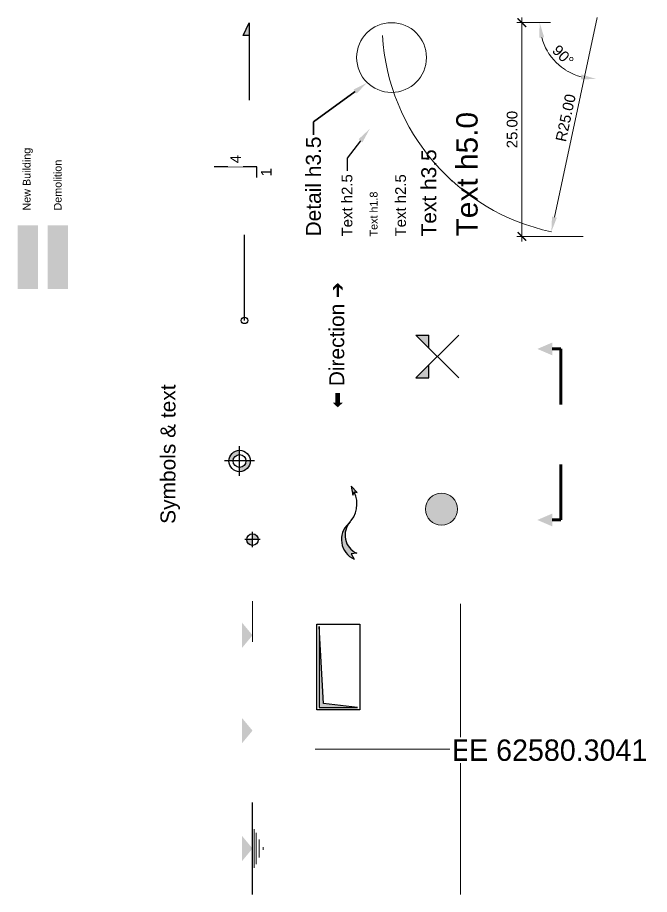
# Model space of a CAD drawing. Header units: metres. Extents: x 62264 to 62602, y 108404 to 109101.
# Drawn here: x 62528.5 to 62602.4, y 108935.1 to 109037.6 of the extents above; entities that cross this region are included whole.
import ezdxf
from ezdxf import colors
from ezdxf.entities.mleader import LeaderData, LeaderLine
from ezdxf.enums import TextEntityAlignment as Align
from ezdxf.math import Vec2, Vec3

# ---------------------------------------------------------------- set-up
doc = ezdxf.new("R2018")
doc.units = ezdxf.units.M
doc.header["$MEASUREMENT"] = 0
for name, color, linetype, lineweight in [('0__Dimension', 6, 'Continuous', 18), ('0__Symbol', 7, 'Continuous', 25), ('0__Text_1.8', 6, 'Continuous', 18), ('0__Text_2.5', 7, 'Continuous', 25), ('0__Text_3.5', 1, 'Continuous', 35), ('0__Text_5.0', 3, 'Continuous', 50), ('0_Col_255', 255, 'Continuous', 9), ('0_Col__Black_0.10', 2, 'Continuous', 9), ('0_Col__Black_0.18', 6, 'Continuous', 18), ('0_Col__Black_0.25', 7, 'Continuous', 25), ('0_Col__Black_0.70', 4, 'Continuous', 70), ('0_Col__Blue_0.25', 172, 'Continuous', 25), ('0_Hatch__Demolition', 50, 'Continuous', 9), ('0_Hatch__New_Build', 10, 'Continuous', 9)]:
    doc.layers.add(name, color=color, linetype=linetype, lineweight=lineweight)
doc.styles.add('Lombardi', font='arial.ttf')
doc.dimstyles.new('Lo-500', dxfattribs={"dimscale": 5, "dimtxt": 0.25, "dimasz": 0.2, "dimexe": 0.12, "dimexo": 0.3, "dimgap": 0.1, "dimtad": 1, "dimzin": 4, "dimdsep": 46, "dimtxsty": 'Lombardi', "dimblk": 'ARCHTICK', "dimcen": 0.09, "dimdle": 0.12, "dimclrd": 256, "dimclre": 256, "dimclrt": 256, "dimadec": 4, "dimazin": 2, "dimtfac": 1, "dimtix": 1, "dimtmove": 2, "dimatfit": 0, "dimfxl": 1, "dimtfill": 1, "dimtolj": 1, "dimtzin": 0, "dimlwd": -1, "dimlwe": -1, "dimarcsym": 0})

# ---------------------------------------------------------------- blocks, each defined once
blk = doc.blocks.new('SYMMETRY')
for p, q in [((0.5, -0.5), (-0.5, 0.5)), ((-0.5, -0.5), (0.5, 0.5)), ((-0.5, 0.5), (-0.5, 0.2)), ((-0.5, 0.5), (-0.5, 0.2)), ((0.5, 0.5), (0.5, 0.2)), ((-0.5, 0.2), (-0.2, 0.2)), ((0.2, 0.2), (0.5, 0.2))]:
    blk.add_line(p, q)
for points in [[(-0.5, 0.5), (-0.2, 0.2), (-0.5, 0.2)], [(0.2, 0.2), (0.5, 0.2), (0.5, 0.5)]]:
    blk.add_solid(points)
blk = doc.blocks.new('*U34')
for p, q in [((0, 0), (0, 1)), ((-0.25, 0), (0, 0))]:
    blk.add_line(p, q)
at = {"char_height": 0.25, "attachment_point": 5, "style": 'Lombardi', "bg_fill": 3, "box_fill_scale": 1.2, "bg_fill_color": 256, "bg_fill_transparency": 15991431}
for s, insert in [('4', (0.18, 0.5)), ('1', (-0.125, -0.217))]:
    blk.add_mtext(s, dxfattribs=dict(at, insert=insert))
blk = doc.blocks.new('*U35')
blk.add_hatch(color=256).paths.add_polyline_path([(-0.3, 0.15), (-0.3, 0.294), (0, 0.15)])
for p, q in [((-0.3, 0.15), (-0.3, 0.294)), ((-0.3, 0.294), (0, 0.15)), ((0, 0.15), (-1.81, 0.15))]:
    blk.add_line(p, q)
at = {"lineweight": 30, "flags": 104}
blk.add_attdef('VALUE', text='', height=0.25, dxfattribs=at).set_placement((-0.4, 0.25), align=Align.BOTTOM_RIGHT)
blk = doc.blocks.new('*U41')
h = blk.add_hatch(color=256)
h.dxf.hatch_style = 1
h.paths.add_polyline_path([(-0.3, 0.25), (0, 0), (0.3, 0.25)])
at = {"lineweight": 30, "flags": 106}
blk.add_attdef('VALUE', text='', height=0.25, dxfattribs=at).set_placement((0, 0.4), align=Align.BOTTOM_CENTER)
blk = doc.blocks.new('LEV_PLAN')
h = blk.add_hatch(color=256)
h.dxf.hatch_style = 1
h.paths.add_polyline_path([(-0.135, 0), (0, 0), (0, 0.135, 0.414214)])
h.paths.add_polyline_path([(0, 0), (0, -0.135, 0.414214), (0.135, 0)])
for p, q in [((-0.18, 0), (0.18, 0)), ((0, -0.18), (0, 0.18))]:
    blk.add_line(p, q)
blk.add_circle((0, 0), 0.135)
at = {"lineweight": 30, "flags": 106}
blk.add_attdef('VALUE', text='', height=0.25, dxfattribs=at).set_placement((0, 0.3), align=Align.BOTTOM_CENTER)
blk = doc.blocks.new('NUMBER')
at = {"layer": '0_Col_255'}
h = blk.add_hatch(color=256, dxfattribs=at)
edge = h.paths.add_edge_path()
edge.add_arc((0, 0), 0.375, 0, 360)
at = {"layer": '0_Col__Black_0.18'}
blk.add_circle((0, 0), 0.375, dxfattribs=at)
at = {"layer": '0__Text_3.5', "lineweight": 30, "flags": 106}
blk.add_attdef('NUMBER', text='', height=0.35, dxfattribs=at).set_placement((0, 0), align=Align.MIDDLE_CENTER)
blk = doc.blocks.new('_ArchTick')
at = {"color": 0, "linetype": 'ByBlock', "const_width": 0.15}
blk.add_lwpolyline([(-0.5, -0.5), (0.5, 0.5)], dxfattribs=at)
blk = doc.blocks.new('*D49')
at = {"layer": '0__Dimension', "transparency": 16777216}
for p, q in [((62587.47, 109011.41), (62587.47, 109037.61)), ((62590.82, 109037.01), (62586.87, 109037.01)), ((62594.63, 109012.01), (62586.87, 109012.01))]:
    blk.add_line(p, q, dxfattribs=at)
at = {"layer": 'Defpoints', "color": 0, "lineweight": 0, "transparency": 16777216}
for p in [(62587.47, 109037.01), (62592.32, 109037.01), (62596.13, 109012.01)]:
    blk.add_point(p, dxfattribs=at)
at = {"layer": '0__Dimension', "transparency": 16777216}
for p, rotation in [((62587.47, 109037.01), 90), ((62587.47, 109012.01), 270)]:
    blk.add_blockref('_ArchTick', p, dxfattribs=dict(at, rotation=rotation))
at = {"layer": '0__Dimension', "transparency": 16777216, "insert": (62586.33, 109024.51), "char_height": 1.25, "attachment_point": 5, "rotation": 90, "style": 'Lombardi', "bg_fill": 3, "box_fill_scale": 1.25, "bg_fill_color": 256, "bg_fill_true_color": 13158600, "bg_fill_transparency": 0}
blk.add_mtext('\\A1;25.00', dxfattribs=at)
blk = doc.blocks.new('*U37')
blk.add_line((0, 0), (0, 2))
blk.add_circle((0, 0), 0.075)
at = {"lineweight": 30, "flags": 1}
blk.add_attdef('NUMBER', text='', height=0.25, rotation=90, dxfattribs=at).set_placement((-0.125, 2), align=Align.BOTTOM_RIGHT)
blk = doc.blocks.new('VERTEX')
at = {"linetype": 'Continuous'}
h = blk.add_hatch(color=256, dxfattribs=at)
h.dxf.hatch_style = 1
h.paths.add_polyline_path([(-0.15, 0), (-0.25, 0, 0.414214), (0, -0.25), (0, -0.15, -0.414214)])
h.paths.add_polyline_path([(0.15, 0), (0.25, 0, 0.414214), (0, 0.25), (0, 0.15, -0.414214)])
for p, q in [((0, -0.35), (0, 0.35)), ((-0.35, 0), (0.35, 0))]:
    blk.add_line(p, q, dxfattribs=at)
for radius in [0.25, 0.15]:
    blk.add_circle((0, 0), radius, dxfattribs=at)
at = {"lineweight": 30, "flags": 104}
blk.add_attdef('ID_POINT', text='', height=0.35, dxfattribs=at).set_placement((0.466, 0), align=Align.MIDDLE_LEFT)
blk = doc.blocks.new('*U38')
h = blk.add_hatch(color=256)
h.dxf.hatch_style = 1
h.paths.add_polyline_path([(0.745, 0.026, -0.023136), (0.704, 0.067, 0.538102), (-0.124, -0.067), (0, 0), (0.014, -0.128, -0.509602)])
h.paths.add_polyline_path([(1.447, -0.068), (1.437, -0.142), (1.583, 0), (1.371, -0.036)])
for points in [[(0.014, -0.128), (0, 0), (-0.124, -0.067)], [(1.583, 0), (1.371, -0.036), (1.447, -0.068), (1.437, -0.142), (1.583, 0)]]:
    blk.add_lwpolyline(points)
for centre, radius, start, end in [((0.334, -0.273), 0.502, 42.6015, 155.7406), ((0.436, -0.317), 0.462, 47.9029, 155.9169), ((1.165, 0.491), 0.626, 222.6015, 296.7413)]:
    blk.add_arc(centre, radius, start, end)
at = {"layer": '0__Text_3.5', "lineweight": 30, "flags": 104}
blk.add_attdef('DESCRIPTION', text='', height=0.35, dxfattribs=at).set_placement((0.758, 0.67), align=Align.MIDDLE_CENTER)
blk = doc.blocks.new('LEV_WAT')
h = blk.add_hatch(color=256)
h.dxf.hatch_style = 1
h.paths.add_polyline_path([(-0.3, 0.25), (0, 0), (0.3, 0.25)])
at = {"layer": '0_Col__Black_0.10'}
for p, q in [((-0.454, -0.036), (0.454, -0.036)), ((-0.363, -0.082), (0.363, -0.082)), ((-0.212, -0.158), (0.212, -0.158)), ((-0.035, -0.248), (0.035, -0.248))]:
    blk.add_line(p, q, dxfattribs=at)
at = {"layer": '0_Col__Blue_0.25'}
for p, q in [((-1.075, 0), (0, 0)), ((0, 0), (1.075, 0))]:
    blk.add_line(p, q, dxfattribs=at)
at = {"lineweight": 30, "flags": 106}
blk.add_attdef('VALUE', text='', height=0.25, dxfattribs=at).set_placement((0, 0.4), align=Align.BOTTOM_CENTER)
blk = doc.blocks.new('*U39')
at = {"layer": '0_Col__Black_0.10'}
blk.add_line((-3.4, 0), (3.4, 0), dxfattribs=at)
at = {"layer": '0__Text_2.5', "lineweight": 30, "flags": 104}
for tag, p in [('VALUE_1', (-0.2, 0.225)), ('VALUE_2', (0.2, 0.225))]:
    blk.add_attdef(tag, text='', height=0.25, dxfattribs=at).set_placement(p, align=Align.MIDDLE_CENTER)
blk = doc.blocks.new('*U40')
at = {"layer": '0_Col__Black_0.10'}
blk.add_line((0, 3.4), (0, -3.4), dxfattribs=at)
at = {"layer": '0__Text_2.5', "lineweight": 30, "flags": 2}
for tag, p in [('VALUE_3', (0.225, 0.2)), ('VALUE_4', (0.225, -0.2))]:
    blk.add_attdef(tag, text='', height=0.25, rotation=270, dxfattribs=at).set_placement(p, align=Align.MIDDLE_CENTER)
blk = doc.blocks.new('*U42')
at = {"layer": '0_Col__Black_0.70'}
h = blk.add_hatch(color=256, dxfattribs=at)
h.dxf.hatch_style = 1
h.paths.add_polyline_path([(-0.15, 0.2), (0.15, 0.2), (0, 0.55)])
h = blk.add_hatch(color=256, dxfattribs=at)
h.dxf.hatch_style = 1
h.paths.add_polyline_path([(3.85, 0.2), (4, 0.55), (4.15, 0.2)])
for p, q in [((0, 0), (0, 0.2)), ((2.7, 0), (4, 0)), ((4, 0), (4, 0.2)), ((1.3, 0), (0, 0))]:
    blk.add_line(p, q, dxfattribs=at)
at = {"layer": '0__Text_1.8', "lineweight": 30, "flags": 104}
blk.add_attdef('REFERENCE1', text='', height=0.18, rotation=360, dxfattribs=at).set_placement((0, -0.15), align=Align.TOP_LEFT)
blk.add_attdef('REFERENCE2', text='', height=0.18, dxfattribs=at).set_placement((4, -0.15), align=Align.TOP_RIGHT)
at = {"layer": '0__Text_3.5', "lineweight": 30, "flags": 104}
blk.add_attdef('SECTION1', text='', height=0.35, dxfattribs=at).set_placement((0.3, 0.2), align=Align.BOTTOM_LEFT)
blk.add_attdef('SECTION2', text='', height=0.35, dxfattribs=at).set_placement((3.7, 0.2), align=Align.BOTTOM_RIGHT)
blk = doc.blocks.new('*U36')
h = blk.add_hatch(color=256)
h.dxf.hatch_style = 1
h.paths.add_polyline_path([(-0.3, 0.25), (0, 0), (0.3, 0.25)])
at = {"layer": '0_Col__Black_0.10'}
blk.add_line((-0.15, 0), (0.8, 0), dxfattribs=at)
at = {"lineweight": 30, "flags": 106}
blk.add_attdef('VALUE', text='', height=0.25, dxfattribs=at).set_placement((0, 0.4), align=Align.BOTTOM_CENTER)
blk = doc.blocks.new('*D50')
at = {"layer": '0__Dimension', "transparency": 16777216}
blk.add_line((62590.82, 109037.01), (62589.55, 109037.01), dxfattribs=at)
blk.add_arc((62596.13, 109037.01), 6.58, 195.2824, 254.7176, dxfattribs=at)
at = {"layer": '0__Dimension', "lineweight": 0, "transparency": 16777216}
for points in [[(62589.49, 109035.24), (62590.07, 109035.31), (62589.55, 109037.01)], [(62594.43, 109030.95), (62594.35, 109030.37), (62596.13, 109030.43)]]:
    blk.add_solid(points, dxfattribs=at)
at = {"layer": 'Defpoints', "color": 0, "lineweight": 0, "transparency": 16777216}
for p in [(62592.32, 109037.01), (62596.13, 109037.01), (62596.13, 109037.01), (62596.13, 109012.01)]:
    blk.add_point(p, dxfattribs=at)
at = {"layer": '0__Dimension', "transparency": 16777216, "insert": (62592.28, 109033.16), "char_height": 1.25, "attachment_point": 5, "rotation": 315, "style": 'Lombardi', "bg_fill": 3, "box_fill_scale": 1.25, "bg_fill_color": 256, "bg_fill_true_color": 13158600, "bg_fill_transparency": 0}
blk.add_mtext('\\A1;90°', dxfattribs=at)
at = {"layer": 'Defpoints', "color": 0, "lineweight": 0, "transparency": 16777216}
blk.add_point((62590.43, 109033.72), dxfattribs=at)
blk = doc.blocks.new('*D51')
at = {"layer": '0__Dimension', "transparency": 16777216}
blk.add_line((62596.25, 109037.6), (62591.27, 109014.27), dxfattribs=at)
at = {"layer": '0__Dimension', "lineweight": 0, "transparency": 16777216}
blk.add_solid([(62590.99, 109014.33), (62591.56, 109014.21), (62590.91, 109012.56)], dxfattribs=at)
at = {"layer": 'Defpoints', "color": 0, "lineweight": 0, "transparency": 16777216}
for p in [(62596.13, 109037.01), (62590.91, 109012.56)]:
    blk.add_point(p, dxfattribs=at)
at = {"layer": '0__Dimension', "transparency": 16777216, "insert": (62592.59, 109025.88), "char_height": 1.25, "attachment_point": 5, "rotation": 77.9506, "style": 'Lombardi', "bg_fill": 3, "box_fill_scale": 1.25, "bg_fill_color": 256, "bg_fill_true_color": 13158600, "bg_fill_transparency": 0}
blk.add_mtext('\\A1;R25.00', dxfattribs=at)
at = {"layer": '0__Dimension', "transparency": 16777216}
blk.add_arc((62596.13, 109037.01), 25, 183.4377, 257.9506, dxfattribs=at)
blk = doc.blocks.new('*U47')
h = blk.add_hatch(color=256)
h.dxf.hatch_style = 1
h.paths.add_polyline_path([(0.05, -0.95), (0.15, -0.15), (1.95, -0.05), (0.05, -0.05)])
at = {"flags": 128}
blk.add_lwpolyline([(0.05, -0.95), (0.15, -0.15), (1.95, -0.05), (0.05, -0.05), (0.05, -0.95)], dxfattribs=at)

msp = doc.modelspace()

# ---------------------------------------------------------------- hatches: boundary and pattern name
at = {"layer": '0_Hatch__Demolition'}
h = msp.add_hatch(color=256, dxfattribs=at)
h.dxf.hatch_style = 1
h.paths.add_polyline_path([(62534.44, 109013.308), (62533.24, 109013.308), (62532.04, 109013.308), (62532.04, 109005.88), (62534.44, 109005.88)])
at = {"layer": '0_Hatch__New_Build'}
h = msp.add_hatch(color=256, dxfattribs=at)
h.dxf.hatch_style = 1
h.paths.add_polyline_path([(62529.74, 109013.308), (62528.54, 109013.308), (62528.54, 109005.88), (62530.94, 109005.88), (62530.94, 109013.308)])

# ---------------------------------------------------------------- linework, layer by layer
at = {"layer": '0_Col__Black_0.10'}
msp.add_circle((62572.24, 109032.932), 4.077, dxfattribs=at)
at = {"layer": '0_Col__Black_0.25'}
msp.add_lwpolyline([(62563.528, 108956.66), (62563.528, 108966.66), (62568.528, 108966.66), (62568.528, 108956.66)], close=True, dxfattribs=at)

# ---------------------------------------------------------------- block references
at = {"layer": '0__Symbol', "linetype": 'Continuous', "lineweight": 0, "xscale": 5, "yscale": 5, "zscale": 5, "rotation": 90}
for name, p in [('*U35', (62556.371, 109037.009)), ('*U34', (62556.514, 109020.148)), ('SYMMETRY', (62577.594, 108997.97)), ('*U42', (62592.027, 108978.855)), ('VERTEX', (62554.483, 108985.753)), ('*U38', (62567.527, 108974.894)), ('NUMBER', (62578.078, 108980.118)), ('LEV_PLAN', (62555.998, 108976.556)), ('*U36', (62555.998, 108965.372)), ('*U39', (62580.304, 108952.062)), ('*U47', (62563.528, 108956.66)), ('*U41', (62555.998, 108954.221)), ('LEV_WAT', (62555.998, 108940.436))]:
    msp.add_blockref(name, p, dxfattribs=at)
at = {"layer": '0__Symbol', "linetype": 'Continuous', "lineweight": 0, "xscale": 5, "yscale": 5, "zscale": 5}
msp.add_blockref('*U37', (62555.058, 109002.188), dxfattribs=at)
at = {"layer": '0__Symbol', "linetype": 'Continuous', "lineweight": 0}
ref = msp.add_blockref('*U40', (62580.304, 108952.062), dxfattribs=dict(at, xscale=5, yscale=5, zscale=5, rotation=90))
lines = msp.add_mtext('E 62580.3041', dxfattribs={"layer": '0__Text_2.5', "insert": (62579.304, 108953.187), "char_height": 2.5, "attachment_point": 1, "bg_fill": 3, "box_fill_scale": 1.1, "bg_fill_color": 256, "bg_fill_transparency": 0})
ref.add_attrib('VALUE_3', '', (62579.304, 108953.187), dxfattribs={"flags": 104}).embed_mtext(lines)
lines = msp.add_mtext('E 62580.3041', dxfattribs={"layer": '0__Text_2.5', "insert": (62581.304, 108953.187), "char_height": 2.5, "attachment_point": 1, "bg_fill": 3, "box_fill_scale": 1.1, "bg_fill_color": 256, "bg_fill_transparency": 0})
ref.add_attrib('VALUE_4', '', (62581.304, 108953.187), dxfattribs={"flags": 104}).embed_mtext(lines)

# ---------------------------------------------------------------- texts
at = {"layer": '0__Text_1.8', "char_height": 0.9, "attachment_point": 4, "rotation": 90, "style": 'Lombardi', "bg_fill": 2}
for s, insert in [('New Building', (62529.74, 109015.042)), ('Demolition', (62533.24, 109015.042))]:
    msp.add_mtext(s, dxfattribs=dict(at, insert=insert))
at = {"layer": '0__Text_1.8', "insert": (62570.613, 109012.009), "char_height": 0.9, "attachment_point": 7, "rotation": 90, "style": 'Lombardi', "bg_fill": 3, "box_fill_scale": 1.2, "bg_fill_color": 256, "bg_fill_transparency": 0}
msp.add_mtext('Text h1.8', dxfattribs=at)
at = {"layer": '0__Text_2.5', "insert": (62573.936, 109012.009), "char_height": 1.25, "attachment_point": 7, "rotation": 90, "style": 'Lombardi', "bg_fill": 3, "box_fill_scale": 1.2, "bg_fill_color": 256, "bg_fill_transparency": 0}
msp.add_mtext('Text h2.5', dxfattribs=at)
at = {"layer": '0__Text_3.5', "char_height": 1.75, "rotation": 90, "style": 'Lombardi', "bg_fill": 3, "bg_fill_color": 256, "bg_fill_transparency": 0}
for s, insert, attachment_point, box_fill_scale in [('\\A1;Text h{\\H1x;3.5}', (62577.491, 109012.009), 7, 1.2), ('{\\fWingdings|b0|i0|c2|p2;ç} Direction {\\fWingdings|b0|i0|c2|p2;è}', (62565.844, 108999.32), 5, 1.5)]:
    msp.add_mtext(s, dxfattribs=dict(at, insert=insert, attachment_point=attachment_point, box_fill_scale=box_fill_scale))
at = {"layer": '0__Text_3.5', "insert": (62546.379, 108986.553), "char_height": 1.75, "attachment_point": 5, "rotation": 90, "style": 'Lombardi', "bg_fill": 2}
msp.add_mtext('\\A1;Symbols & text', dxfattribs=at)
at = {"layer": '0__Text_5.0', "insert": (62582.332, 109012.009), "char_height": 2.5, "attachment_point": 7, "rotation": 90, "style": 'Lombardi', "bg_fill": 3, "box_fill_scale": 1.2, "bg_fill_color": 256, "bg_fill_transparency": 0}
msp.add_mtext('Text h5.0', dxfattribs=at)

# ---------------------------------------------------------------- dimensions: what is measured, and where the dimension line sits
at = {"layer": '0__Dimension'}
dim = msp.add_linear_dim(base=(62587.473, 109037.009), p1=(62596.126, 109012.009), p2=(62592.321, 109037.009), angle=90, dimstyle='Lo-500', dxfattribs=at)
dim.commit()
dim.dimension.update_dxf_attribs({"geometry": '*D49', "text_midpoint": (62586.335, 109024.509)})

# ---------------------------------------------------------------- next in the draw order: dimensions: what is measured, and where the dimension line sits
dim = msp.add_angular_dim_2l(base=(62590.427, 109033.718), line1=((62596.126, 109012.009), (62596.126, 109037.009)), line2=((62596.126, 109037.009), (62592.321, 109037.009)), dimstyle='Lo-500', override={"dimasz": 0.35, "dimexe": 0, "dimsah": 1}, dxfattribs=at)
dim.commit()
dim.dimension.update_dxf_attribs({"geometry": '*D50', "text_midpoint": (62592.278, 109033.16)})

# ---------------------------------------------------------------- next in the draw order: leaders
at = {"layer": '0__Text_2.5'}
ml = msp.add_multileader_mtext('Standard', dxfattribs=at)
ml.set_content('Text h2.5', color=256, style='Lombardi')
ml.set_leader_properties(color=256, linetype='ByLayer', lineweight=-1)
ml.build(insert=Vec2(0, 0))
ml.multileader.update_dxf_attribs({"text_left_attachment_type": 2, "text_right_attachment_type": 2, "dogleg_length": 0.3, "arrow_head_size": 1.75, "scale": 5})
ctx = ml.context
ctx.base_point, ctx.scale, ctx.char_height, ctx.arrow_head_size, ctx.landing_gap_size, ctx.plane_origin, ctx.plane_x_axis, ctx.plane_y_axis = Vec3(62567.05, 109011.509), 5, 1.25, 1.75, 0.5, Vec3(62581.547, 109020.242), Vec3(0, 1), Vec3(-1, 0)
ctx.left_attachment, ctx.right_attachment = 2, 2
notes = []
notes.append((ctx, [(0, (1, 1, 0), (62567.05, 109021.178), (0, -1), 1.5, [(0, [(62569.689, 109024.585)], 0, [])])]))
ctx.mtext.insert, ctx.mtext.text_direction, ctx.mtext.rotation, ctx.mtext.flow_direction = Vec3(62566.411, 109012.009), Vec3(0, 1), 1.5707963, 5
at = {"layer": '0__Text_3.5'}
ml = msp.add_multileader_mtext('Standard', dxfattribs=at)
ml.set_content('Detail h3.5', color=256, style='Lombardi')
ml.set_leader_properties(color=256, linetype='ByLayer', lineweight=-1)
ml.build(insert=Vec2(0, 0))
ml.multileader.update_dxf_attribs({"text_left_attachment_type": 2, "text_right_attachment_type": 2, "dogleg_length": 0.3, "arrow_head_size": 1.75, "scale": 5})
ctx = ml.context
ctx.base_point, ctx.scale, ctx.char_height, ctx.arrow_head_size, ctx.landing_gap_size, ctx.plane_origin, ctx.plane_x_axis, ctx.plane_y_axis = Vec3(62563.125, 109011.509), 5, 1.75, 1.75, 0.5, Vec3(62594.292, 109020.242), Vec3(0, 1), Vec3(-1, 0)
ctx.left_attachment, ctx.right_attachment = 2, 2
notes.append((ctx, [(0, (1, 1, 0), (62563.125, 109025.41), (0, -1), 1.5, [(0, [(62569.407, 109030)], 0, [])])]))
ctx.mtext.insert, ctx.mtext.text_direction, ctx.mtext.rotation, ctx.mtext.flow_direction = Vec3(62562.231, 109012.009), Vec3(0, 1), 1.5707963, 5
for ctx, leaders in notes:
    for number, flags, end, landing, length, lines in leaders:
        leader = LeaderData()
        leader.index, (leader.has_last_leader_line, leader.has_dogleg_vector, leader.attachment_direction) = number, flags
        leader.last_leader_point, leader.dogleg_vector, leader.dogleg_length = Vec3(end), Vec3(landing), length
        for number, points, colour, breaks in lines:
            line = LeaderLine()
            line.index, line.vertices, line.color, line.breaks = number, Vec3.list(points), colors.encode_raw_color(colour), breaks
            leader.lines.append(line)
        ctx.leaders.append(leader)

# ---------------------------------------------------------------- next in the draw order: dimensions: what is measured, and where the dimension line sits
at = {"layer": '0__Dimension'}
dim = msp.add_radius_dim(center=(62596.126, 109037.009), mpoint=(62590.907, 109012.56), dimstyle='Lo-500', override={"dimasz": 0.35, "dimexe": 0, "dimsah": 1}, dxfattribs=at)
dim.commit()
dim.dimension.update_dxf_attribs({"geometry": '*D51', "text_midpoint": (62592.586, 109025.877)})

doc.saveas('drawing.dxf')
